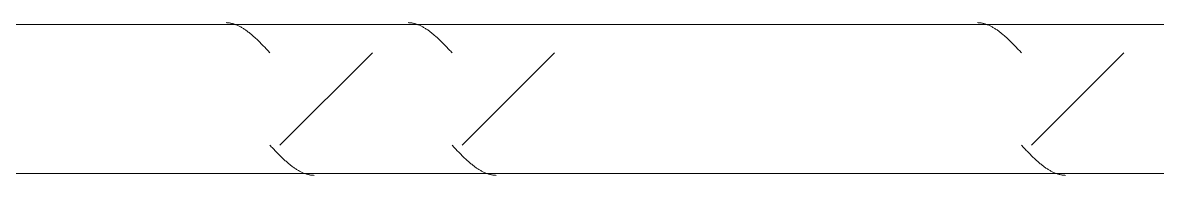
# Model space of a CAD drawing. Header units: centimetres. Extents: x -6111 to 13767, y -285 to 1600.
# Drawn here: x -781.9 to -706, y 440.4 to 450.6 of the extents above; entities that cross this region are included whole.
import ezdxf

# ---------------------------------------------------------------- set-up
doc = ezdxf.new("R2010")
doc.units = ezdxf.units.CM
doc.layers.add('S-BEAM', color=7, linetype='Continuous', lineweight=9)

# ---------------------------------------------------------------- blocks, each defined once
blk = doc.blocks.new('FP_62-Elevación Eje 2')
at = {"layer": 'S-BEAM'}
blk.add_line((-2859.593, 450.53), (-3151.836, 450.53), dxfattribs=at)
at = {"layer": 'S-BEAM', "color": 9, "true_color": 0xc0c0c0}
for p, q in [((-3073.7, 450.646), (-3073.653, 450.644)), ((-3073.653, 450.644), (-3073.607, 450.641)), ((-3073.607, 450.641), (-3073.561, 450.637)), ((-3073.561, 450.637), (-3073.514, 450.632)), ((-3073.514, 450.632), (-3073.468, 450.625)), ((-3073.468, 450.625), (-3073.421, 450.617)), ((-3073.421, 450.617), (-3073.375, 450.608)), ((-3073.375, 450.608), (-3073.328, 450.598)), ((-3073.328, 450.598), (-3073.282, 450.586)), ((-3073.282, 450.586), (-3073.235, 450.574)), ((-3073.235, 450.574), (-3073.189, 450.56)), ((-3073.189, 450.56), (-3073.143, 450.545)), ((-3073.143, 450.545), (-3073.096, 450.529)), ((-3073.096, 450.529), (-3073.05, 450.511)), ((-3073.05, 450.511), (-3073.003, 450.493)), ((-3073.003, 450.493), (-3072.957, 450.473)), ((-3072.957, 450.473), (-3072.91, 450.453)), ((-3072.91, 450.453), (-3072.864, 450.431)), ((-3072.864, 450.431), (-3072.817, 450.408)), ((-3072.817, 450.408), (-3072.771, 450.384)), ((-3072.771, 450.384), (-3072.724, 450.359)), ((-3072.724, 450.359), (-3072.678, 450.333)), ((-3072.678, 450.333), (-3072.631, 450.306)), ((-3072.631, 450.306), (-3072.585, 450.278)), ((-3072.585, 450.278), (-3072.538, 450.249)), ((-3072.538, 450.249), (-3072.492, 450.219)), ((-3061.511, 450.646), (-3061.465, 450.644)), ((-3061.465, 450.644), (-3061.418, 450.641)), ((-3061.418, 450.641), (-3061.372, 450.637)), ((-3061.372, 450.637), (-3061.325, 450.632)), ((-3061.325, 450.632), (-3061.279, 450.625)), ((-3061.279, 450.625), (-3061.232, 450.617)), ((-3061.232, 450.617), (-3061.186, 450.608)), ((-3061.186, 450.608), (-3061.139, 450.598)), ((-3061.139, 450.598), (-3061.093, 450.586)), ((-3061.093, 450.586), (-3061.047, 450.574)), ((-3061.047, 450.574), (-3061, 450.56)), ((-3061, 450.56), (-3060.954, 450.545)), ((-3060.954, 450.545), (-3060.907, 450.529)), ((-3060.907, 450.529), (-3060.861, 450.511)), ((-3060.861, 450.511), (-3060.814, 450.493)), ((-3060.814, 450.493), (-3060.768, 450.473)), ((-3060.768, 450.473), (-3060.721, 450.453)), ((-3060.721, 450.453), (-3060.675, 450.431)), ((-3060.675, 450.431), (-3060.628, 450.408)), ((-3060.628, 450.408), (-3060.582, 450.384)), ((-3060.582, 450.384), (-3060.535, 450.359)), ((-3060.535, 450.359), (-3060.489, 450.333)), ((-3060.489, 450.333), (-3060.442, 450.306)), ((-3060.442, 450.306), (-3060.396, 450.278)), ((-3060.396, 450.278), (-3060.349, 450.249)), ((-3060.349, 450.249), (-3060.303, 450.219)), ((-3023.413, 450.646), (-3023.366, 450.644)), ((-3023.366, 450.644), (-3023.32, 450.641)), ((-3023.32, 450.641), (-3023.273, 450.637)), ((-3023.273, 450.637), (-3023.227, 450.632)), ((-3023.227, 450.632), (-3023.181, 450.625)), ((-3023.181, 450.625), (-3023.134, 450.617)), ((-3023.134, 450.617), (-3023.088, 450.608)), ((-3023.088, 450.608), (-3023.041, 450.598)), ((-3023.041, 450.598), (-3022.995, 450.586)), ((-3022.995, 450.586), (-3022.948, 450.574)), ((-3022.948, 450.574), (-3022.902, 450.56)), ((-3022.902, 450.56), (-3022.855, 450.545)), ((-3022.855, 450.545), (-3022.809, 450.529)), ((-3022.809, 450.529), (-3022.762, 450.511)), ((-3022.762, 450.511), (-3022.716, 450.493)), ((-3022.716, 450.493), (-3022.67, 450.473)), ((-3022.67, 450.473), (-3022.623, 450.453)), ((-3022.623, 450.453), (-3022.577, 450.431)), ((-3022.577, 450.431), (-3022.53, 450.408)), ((-3022.53, 450.408), (-3022.484, 450.384)), ((-3022.484, 450.384), (-3022.437, 450.359)), ((-3022.437, 450.359), (-3022.391, 450.333)), ((-3022.391, 450.333), (-3022.344, 450.306)), ((-3022.344, 450.306), (-3022.298, 450.278)), ((-3022.298, 450.278), (-3022.251, 450.249)), ((-3022.251, 450.249), (-3022.205, 450.219)), ((-3072.492, 450.219), (-3072.445, 450.188)), ((-3072.445, 450.188), (-3072.399, 450.156)), ((-3072.399, 450.156), (-3072.352, 450.123)), ((-3072.352, 450.123), (-3072.306, 450.089)), ((-3072.306, 450.089), (-3072.259, 450.055)), ((-3072.259, 450.055), (-3072.213, 450.019)), ((-3072.213, 450.019), (-3072.166, 449.983)), ((-3072.166, 449.983), (-3072.12, 449.946)), ((-3072.12, 449.946), (-3072.073, 449.908)), ((-3072.073, 449.908), (-3072.027, 449.869)), ((-3072.027, 449.869), (-3071.98, 449.83)), ((-3071.98, 449.83), (-3071.933, 449.789)), ((-3071.933, 449.789), (-3071.887, 449.749)), ((-3071.887, 449.749), (-3071.84, 449.707)), ((-3071.84, 449.707), (-3071.794, 449.665)), ((-3071.794, 449.665), (-3071.747, 449.622)), ((-3071.747, 449.622), (-3071.7, 449.578)), ((-3071.7, 449.578), (-3071.654, 449.534)), ((-3071.654, 449.534), (-3071.607, 449.49)), ((-3071.607, 449.49), (-3071.561, 449.445)), ((-3060.303, 450.219), (-3060.256, 450.188)), ((-3060.256, 450.188), (-3060.21, 450.156)), ((-3060.21, 450.156), (-3060.163, 450.123)), ((-3060.163, 450.123), (-3060.117, 450.089)), ((-3060.117, 450.089), (-3060.07, 450.055)), ((-3060.07, 450.055), (-3060.024, 450.019)), ((-3060.024, 450.019), (-3059.977, 449.983)), ((-3059.977, 449.983), (-3059.931, 449.946)), ((-3059.931, 449.946), (-3059.884, 449.908)), ((-3059.884, 449.908), (-3059.838, 449.869)), ((-3059.838, 449.869), (-3059.791, 449.83)), ((-3059.791, 449.83), (-3059.745, 449.789)), ((-3059.745, 449.789), (-3059.698, 449.749)), ((-3059.698, 449.749), (-3059.651, 449.707)), ((-3059.651, 449.707), (-3059.605, 449.665)), ((-3059.605, 449.665), (-3059.558, 449.622)), ((-3059.558, 449.622), (-3059.512, 449.578)), ((-3059.512, 449.578), (-3059.465, 449.534)), ((-3059.465, 449.534), (-3059.418, 449.49)), ((-3059.418, 449.49), (-3059.372, 449.445)), ((-3022.205, 450.219), (-3022.158, 450.188)), ((-3022.158, 450.188), (-3022.112, 450.156)), ((-3022.112, 450.156), (-3022.065, 450.123)), ((-3022.065, 450.123), (-3022.019, 450.089)), ((-3022.019, 450.089), (-3021.972, 450.055)), ((-3021.972, 450.055), (-3021.926, 450.019)), ((-3021.926, 450.019), (-3021.879, 449.983)), ((-3021.879, 449.983), (-3021.832, 449.946)), ((-3021.832, 449.946), (-3021.786, 449.908)), ((-3021.786, 449.908), (-3021.739, 449.869)), ((-3021.739, 449.869), (-3021.693, 449.83)), ((-3021.693, 449.83), (-3021.646, 449.789)), ((-3021.646, 449.789), (-3021.6, 449.749)), ((-3021.6, 449.749), (-3021.553, 449.707)), ((-3021.553, 449.707), (-3021.507, 449.665)), ((-3021.507, 449.665), (-3021.46, 449.622)), ((-3021.46, 449.622), (-3021.413, 449.578)), ((-3021.413, 449.578), (-3021.367, 449.534)), ((-3021.367, 449.534), (-3021.32, 449.49)), ((-3021.32, 449.49), (-3021.273, 449.445)), ((-3071.561, 449.445), (-3071.514, 449.399)), ((-3071.514, 449.399), (-3071.467, 449.353)), ((-3071.467, 449.353), (-3071.421, 449.306)), ((-3071.421, 449.306), (-3071.374, 449.26)), ((-3071.374, 449.26), (-3071.327, 449.212)), ((-3071.327, 449.212), (-3071.281, 449.165)), ((-3071.281, 449.165), (-3071.234, 449.117)), ((-3071.234, 449.117), (-3071.187, 449.068)), ((-3071.187, 449.068), (-3071.141, 449.02)), ((-3071.141, 449.02), (-3071.094, 448.971)), ((-3071.094, 448.971), (-3071.047, 448.922)), ((-3071.047, 448.922), (-3071.001, 448.873)), ((-3071.001, 448.873), (-3070.954, 448.824)), ((-3070.954, 448.824), (-3070.907, 448.774)), ((-3070.907, 448.774), (-3070.86, 448.725)), ((-3070.86, 448.725), (-3070.814, 448.675)), ((-3059.372, 449.445), (-3059.325, 449.399)), ((-3059.325, 449.399), (-3059.278, 449.353)), ((-3059.278, 449.353), (-3059.232, 449.306)), ((-3059.232, 449.306), (-3059.185, 449.26)), ((-3059.185, 449.26), (-3059.139, 449.212)), ((-3059.139, 449.212), (-3059.092, 449.165)), ((-3059.092, 449.165), (-3059.045, 449.117)), ((-3059.045, 449.117), (-3058.999, 449.068)), ((-3058.999, 449.068), (-3058.952, 449.02)), ((-3058.952, 449.02), (-3058.905, 448.971)), ((-3058.905, 448.971), (-3058.858, 448.922)), ((-3058.858, 448.922), (-3058.812, 448.873)), ((-3058.812, 448.873), (-3058.765, 448.824)), ((-3058.765, 448.824), (-3058.718, 448.774)), ((-3058.718, 448.774), (-3058.672, 448.725)), ((-3058.672, 448.725), (-3058.625, 448.675)), ((-3021.273, 449.445), (-3021.227, 449.399)), ((-3021.227, 449.399), (-3021.18, 449.353)), ((-3021.18, 449.353), (-3021.134, 449.306)), ((-3021.134, 449.306), (-3021.087, 449.26)), ((-3021.087, 449.26), (-3021.04, 449.212)), ((-3021.04, 449.212), (-3020.994, 449.165)), ((-3020.994, 449.165), (-3020.947, 449.117)), ((-3020.947, 449.117), (-3020.9, 449.068)), ((-3020.9, 449.068), (-3020.854, 449.02)), ((-3020.854, 449.02), (-3020.807, 448.971)), ((-3020.807, 448.971), (-3020.76, 448.922)), ((-3020.76, 448.922), (-3020.713, 448.873)), ((-3020.713, 448.873), (-3020.667, 448.824)), ((-3020.667, 448.824), (-3020.62, 448.774)), ((-3020.62, 448.774), (-3020.573, 448.725)), ((-3020.573, 448.725), (-3020.527, 448.675)), ((-3070.814, 448.675), (-3070.767, 448.625)), ((-3058.625, 448.675), (-3058.578, 448.625)), ((-3020.527, 448.675), (-3020.48, 448.625))]:
    blk.add_line(p, q, dxfattribs=at)
blk = doc.blocks.new('FP_63-Elevación Eje 2')
at = {"layer": 'S-BEAM', "color": 9, "true_color": 0xc0c0c0}
for p, q in [((-3070.768, 442.435), (-3070.722, 442.386)), ((-3070.722, 442.386), (-3070.675, 442.336)), ((-3070.675, 442.336), (-3070.628, 442.287)), ((-3070.628, 442.287), (-3070.581, 442.237)), ((-3070.581, 442.237), (-3070.534, 442.188)), ((-3070.534, 442.188), (-3070.488, 442.139)), ((-3070.488, 442.139), (-3070.441, 442.09)), ((-3070.441, 442.09), (-3070.394, 442.041)), ((-3070.394, 442.041), (-3070.347, 441.993)), ((-3070.347, 441.993), (-3070.3, 441.944)), ((-3070.3, 441.944), (-3070.254, 441.896)), ((-3070.254, 441.896), (-3070.207, 441.849)), ((-3058.579, 442.435), (-3058.533, 442.386)), ((-3058.533, 442.386), (-3058.486, 442.336)), ((-3058.486, 442.336), (-3058.439, 442.287)), ((-3058.439, 442.287), (-3058.392, 442.237)), ((-3058.392, 442.237), (-3058.346, 442.188)), ((-3058.346, 442.188), (-3058.299, 442.139)), ((-3058.299, 442.139), (-3058.252, 442.09)), ((-3058.252, 442.09), (-3058.205, 442.041)), ((-3058.205, 442.041), (-3058.158, 441.993)), ((-3058.158, 441.993), (-3058.112, 441.944)), ((-3058.112, 441.944), (-3058.065, 441.896)), ((-3058.065, 441.896), (-3058.018, 441.849)), ((-3020.481, 442.435), (-3020.434, 442.386)), ((-3020.434, 442.386), (-3020.388, 442.336)), ((-3020.388, 442.336), (-3020.341, 442.287)), ((-3020.341, 442.287), (-3020.294, 442.237)), ((-3020.294, 442.237), (-3020.247, 442.188)), ((-3020.247, 442.188), (-3020.2, 442.139)), ((-3020.2, 442.139), (-3020.154, 442.09)), ((-3020.154, 442.09), (-3020.107, 442.041)), ((-3020.107, 442.041), (-3020.06, 441.993)), ((-3020.06, 441.993), (-3020.013, 441.944)), ((-3020.013, 441.944), (-3019.966, 441.896)), ((-3019.966, 441.896), (-3019.92, 441.849)), ((-3070.207, 441.849), (-3070.16, 441.801)), ((-3070.16, 441.801), (-3070.113, 441.754)), ((-3070.113, 441.754), (-3070.066, 441.708)), ((-3070.066, 441.708), (-3070.019, 441.662)), ((-3070.019, 441.662), (-3069.972, 441.616)), ((-3069.972, 441.616), (-3069.926, 441.571)), ((-3069.926, 441.571), (-3069.879, 441.527)), ((-3069.879, 441.527), (-3069.832, 441.483)), ((-3069.832, 441.483), (-3069.785, 441.439)), ((-3069.785, 441.439), (-3069.738, 441.396)), ((-3069.738, 441.396), (-3069.691, 441.354)), ((-3069.691, 441.354), (-3069.644, 441.312)), ((-3069.644, 441.312), (-3069.597, 441.272)), ((-3069.597, 441.272), (-3069.55, 441.231)), ((-3069.55, 441.231), (-3069.503, 441.192)), ((-3069.503, 441.192), (-3069.456, 441.153)), ((-3069.456, 441.153), (-3069.409, 441.115)), ((-3069.409, 441.115), (-3069.362, 441.078)), ((-3058.018, 441.849), (-3057.971, 441.801)), ((-3057.971, 441.801), (-3057.924, 441.754)), ((-3057.924, 441.754), (-3057.877, 441.708)), ((-3057.877, 441.708), (-3057.83, 441.662)), ((-3057.83, 441.662), (-3057.784, 441.616)), ((-3057.784, 441.616), (-3057.737, 441.571)), ((-3057.737, 441.571), (-3057.69, 441.527)), ((-3057.69, 441.527), (-3057.643, 441.483)), ((-3057.643, 441.483), (-3057.596, 441.439)), ((-3057.596, 441.439), (-3057.549, 441.396)), ((-3057.549, 441.396), (-3057.502, 441.354)), ((-3057.502, 441.354), (-3057.455, 441.312)), ((-3057.455, 441.312), (-3057.408, 441.272)), ((-3057.408, 441.272), (-3057.361, 441.231)), ((-3057.361, 441.231), (-3057.314, 441.192)), ((-3057.314, 441.192), (-3057.267, 441.153)), ((-3057.267, 441.153), (-3057.221, 441.115)), ((-3057.221, 441.115), (-3057.174, 441.078)), ((-3019.92, 441.849), (-3019.873, 441.801)), ((-3019.873, 441.801), (-3019.826, 441.754)), ((-3019.826, 441.754), (-3019.779, 441.708)), ((-3019.779, 441.708), (-3019.732, 441.662)), ((-3019.732, 441.662), (-3019.685, 441.616)), ((-3019.685, 441.616), (-3019.638, 441.571)), ((-3019.638, 441.571), (-3019.591, 441.527)), ((-3019.591, 441.527), (-3019.545, 441.483)), ((-3019.545, 441.483), (-3019.498, 441.439)), ((-3019.498, 441.439), (-3019.451, 441.396)), ((-3019.451, 441.396), (-3019.404, 441.354)), ((-3019.404, 441.354), (-3019.357, 441.312)), ((-3019.357, 441.312), (-3019.31, 441.272)), ((-3019.31, 441.272), (-3019.263, 441.231)), ((-3019.263, 441.231), (-3019.216, 441.192)), ((-3019.216, 441.192), (-3019.169, 441.153)), ((-3019.169, 441.153), (-3019.122, 441.115)), ((-3019.122, 441.115), (-3019.075, 441.078)), ((-3069.362, 441.078), (-3069.315, 441.042)), ((-3069.315, 441.042), (-3069.269, 441.006)), ((-3069.269, 441.006), (-3069.222, 440.971)), ((-3069.222, 440.971), (-3069.175, 440.938)), ((-3069.175, 440.938), (-3069.128, 440.905)), ((-3069.128, 440.905), (-3069.081, 440.873)), ((-3069.081, 440.873), (-3069.034, 440.842)), ((-3069.034, 440.842), (-3068.987, 440.812)), ((-3068.987, 440.812), (-3068.94, 440.783)), ((-3068.94, 440.783), (-3068.893, 440.755)), ((-3068.893, 440.755), (-3068.846, 440.728)), ((-3068.846, 440.728), (-3068.799, 440.702)), ((-3068.799, 440.702), (-3068.751, 440.677)), ((-3068.751, 440.677), (-3068.704, 440.653)), ((-3068.704, 440.653), (-3068.657, 440.63)), ((-3068.657, 440.63), (-3068.61, 440.608)), ((-3068.61, 440.608), (-3068.563, 440.587)), ((-3068.563, 440.587), (-3068.516, 440.568)), ((-3068.516, 440.568), (-3068.469, 440.549)), ((-3068.469, 440.549), (-3068.422, 440.532)), ((-3068.422, 440.532), (-3068.375, 440.516)), ((-3068.375, 440.516), (-3068.328, 440.501)), ((-3068.328, 440.501), (-3068.281, 440.487)), ((-3068.281, 440.487), (-3068.234, 440.475)), ((-3068.234, 440.475), (-3068.187, 440.463)), ((-3068.187, 440.463), (-3068.14, 440.453)), ((-3068.14, 440.453), (-3068.093, 440.444)), ((-3068.093, 440.444), (-3068.046, 440.436)), ((-3068.046, 440.436), (-3067.999, 440.429)), ((-3067.999, 440.429), (-3067.952, 440.424)), ((-3067.952, 440.424), (-3067.905, 440.42)), ((-3067.905, 440.42), (-3067.858, 440.416)), ((-3067.858, 440.416), (-3067.81, 440.415)), ((-3057.174, 441.078), (-3057.127, 441.042)), ((-3057.127, 441.042), (-3057.08, 441.006)), ((-3057.08, 441.006), (-3057.033, 440.971)), ((-3057.033, 440.971), (-3056.986, 440.938)), ((-3056.986, 440.938), (-3056.939, 440.905)), ((-3056.939, 440.905), (-3056.892, 440.873)), ((-3056.892, 440.873), (-3056.845, 440.842)), ((-3056.845, 440.842), (-3056.798, 440.812)), ((-3056.798, 440.812), (-3056.751, 440.783)), ((-3056.751, 440.783), (-3056.704, 440.755)), ((-3056.704, 440.755), (-3056.657, 440.728)), ((-3056.657, 440.728), (-3056.61, 440.702)), ((-3056.61, 440.702), (-3056.563, 440.677)), ((-3056.563, 440.677), (-3056.516, 440.653)), ((-3056.516, 440.653), (-3056.469, 440.63)), ((-3056.469, 440.63), (-3056.422, 440.608)), ((-3056.422, 440.608), (-3056.374, 440.587)), ((-3056.374, 440.587), (-3056.327, 440.568)), ((-3056.327, 440.568), (-3056.28, 440.549)), ((-3056.28, 440.549), (-3056.233, 440.532)), ((-3056.233, 440.532), (-3056.186, 440.516)), ((-3056.186, 440.516), (-3056.139, 440.501)), ((-3056.139, 440.501), (-3056.092, 440.487)), ((-3056.092, 440.487), (-3056.045, 440.475)), ((-3056.045, 440.475), (-3055.998, 440.463)), ((-3055.998, 440.463), (-3055.951, 440.453)), ((-3055.951, 440.453), (-3055.904, 440.444)), ((-3055.904, 440.444), (-3055.857, 440.436)), ((-3055.857, 440.436), (-3055.81, 440.429)), ((-3055.81, 440.429), (-3055.763, 440.424)), ((-3055.763, 440.424), (-3055.716, 440.42)), ((-3055.716, 440.42), (-3055.669, 440.416)), ((-3055.669, 440.416), (-3055.622, 440.415)), ((-3019.075, 441.078), (-3019.028, 441.042)), ((-3019.028, 441.042), (-3018.981, 441.006)), ((-3018.981, 441.006), (-3018.934, 440.971)), ((-3018.934, 440.971), (-3018.887, 440.938)), ((-3018.887, 440.938), (-3018.84, 440.905)), ((-3018.84, 440.905), (-3018.793, 440.873)), ((-3018.793, 440.873), (-3018.746, 440.842)), ((-3018.746, 440.842), (-3018.699, 440.812)), ((-3018.699, 440.812), (-3018.652, 440.783)), ((-3018.652, 440.783), (-3018.605, 440.755)), ((-3018.605, 440.755), (-3018.558, 440.728)), ((-3018.558, 440.728), (-3018.511, 440.702)), ((-3018.511, 440.702), (-3018.464, 440.677)), ((-3018.464, 440.677), (-3018.417, 440.653)), ((-3018.417, 440.653), (-3018.37, 440.63)), ((-3018.37, 440.63), (-3018.323, 440.608)), ((-3018.323, 440.608), (-3018.276, 440.587)), ((-3018.276, 440.587), (-3018.229, 440.568)), ((-3018.229, 440.568), (-3018.182, 440.549)), ((-3018.182, 440.549), (-3018.135, 440.532)), ((-3018.135, 440.532), (-3018.088, 440.516)), ((-3018.088, 440.516), (-3018.041, 440.501)), ((-3018.041, 440.501), (-3017.994, 440.487)), ((-3017.994, 440.487), (-3017.947, 440.475)), ((-3017.947, 440.475), (-3017.9, 440.463)), ((-3017.9, 440.463), (-3017.853, 440.453)), ((-3017.853, 440.453), (-3017.806, 440.444)), ((-3017.806, 440.444), (-3017.759, 440.436)), ((-3017.759, 440.436), (-3017.712, 440.429)), ((-3017.712, 440.429), (-3017.664, 440.424)), ((-3017.664, 440.424), (-3017.617, 440.42)), ((-3017.617, 440.42), (-3017.57, 440.416)), ((-3017.57, 440.416), (-3017.523, 440.415))]:
    blk.add_line(p, q, dxfattribs=at)
at = {"layer": 'S-BEAM'}
blk.add_line((-3151.836, 440.53), (-2859.593, 440.53), dxfattribs=at)
blk = doc.blocks.new('HSS Square - HSS 100mm-1469840-Elevación Eje 2')
at = {"layer": 'S-BEAM', "true_color": 0xc0c0c0}
h = blk.add_hatch(dxfattribs=at)
h.set_pattern_fill('FP_12', color=9, style=0, pattern_type=2)
h.set_pattern_definition([(45.001, (-0.158, 0), (-25.14465, 25.1448), []), (45.001, (-0.158, 38.1), (-25.14465, 25.1448), [])])
h.paths.add_polyline_path([(-2959.929, 442.435), (-2859.605, 442.435), (-2859.605, 448.625), (-3151.848, 448.625), (-3151.848, 442.435), (-3017.627, 442.435)])
at = {"layer": 'S-BEAM'}
for name in ['FP_62-Elevación Eje 2', 'FP_63-Elevación Eje 2']:
    blk.add_blockref(name, (0, 0), dxfattribs=at)

msp = doc.modelspace()

# ---------------------------------------------------------------- block references
at = {"layer": 'S-BEAM'}
msp.add_blockref('HSS Square - HSS 100mm-1469840-Elevación Eje 2', (2305.433, 0), dxfattribs=at)

doc.saveas('drawing.dxf')
